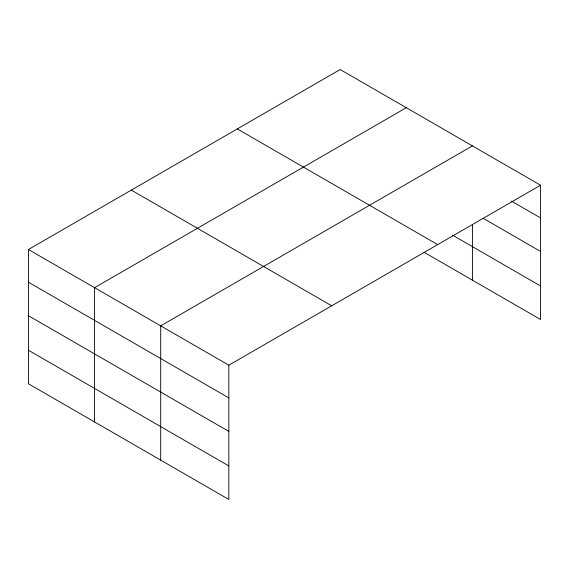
<?xml version="1.0" encoding="UTF-8"?>
<svg xmlns="http://www.w3.org/2000/svg" width="569" height="569" viewBox="0 0 569 569"><rect width="100%" height="100%" fill="white"/><g stroke="black" fill="none" stroke-linecap="round" stroke-linejoin="round"><path stroke-width="0.85" d="M28.45 249.499L228.83 365.191L228.83 499.468L28.45 383.783L28.45 249.499L340.17 69.532L540.55 185.217L540.55 319.501L423.983 252.195M406.294 107.712L94.575 287.679L94.575 421.956M472.419 145.884L160.7 325.859L160.7 460.136M228.83 365.191L540.55 185.217M511.46 201.12L540.55 217.913M483.138 218.29L540.55 251.441M452.433 235.097L540.55 285.972M237.301 128.921L437.682 244.613M131.318 190.11L331.699 305.802M28.45 282.196L228.83 397.887M28.45 315.717L228.83 431.409M28.45 350.255L228.83 465.947M472.419 224.499L472.419 280.161"/></g></svg>
